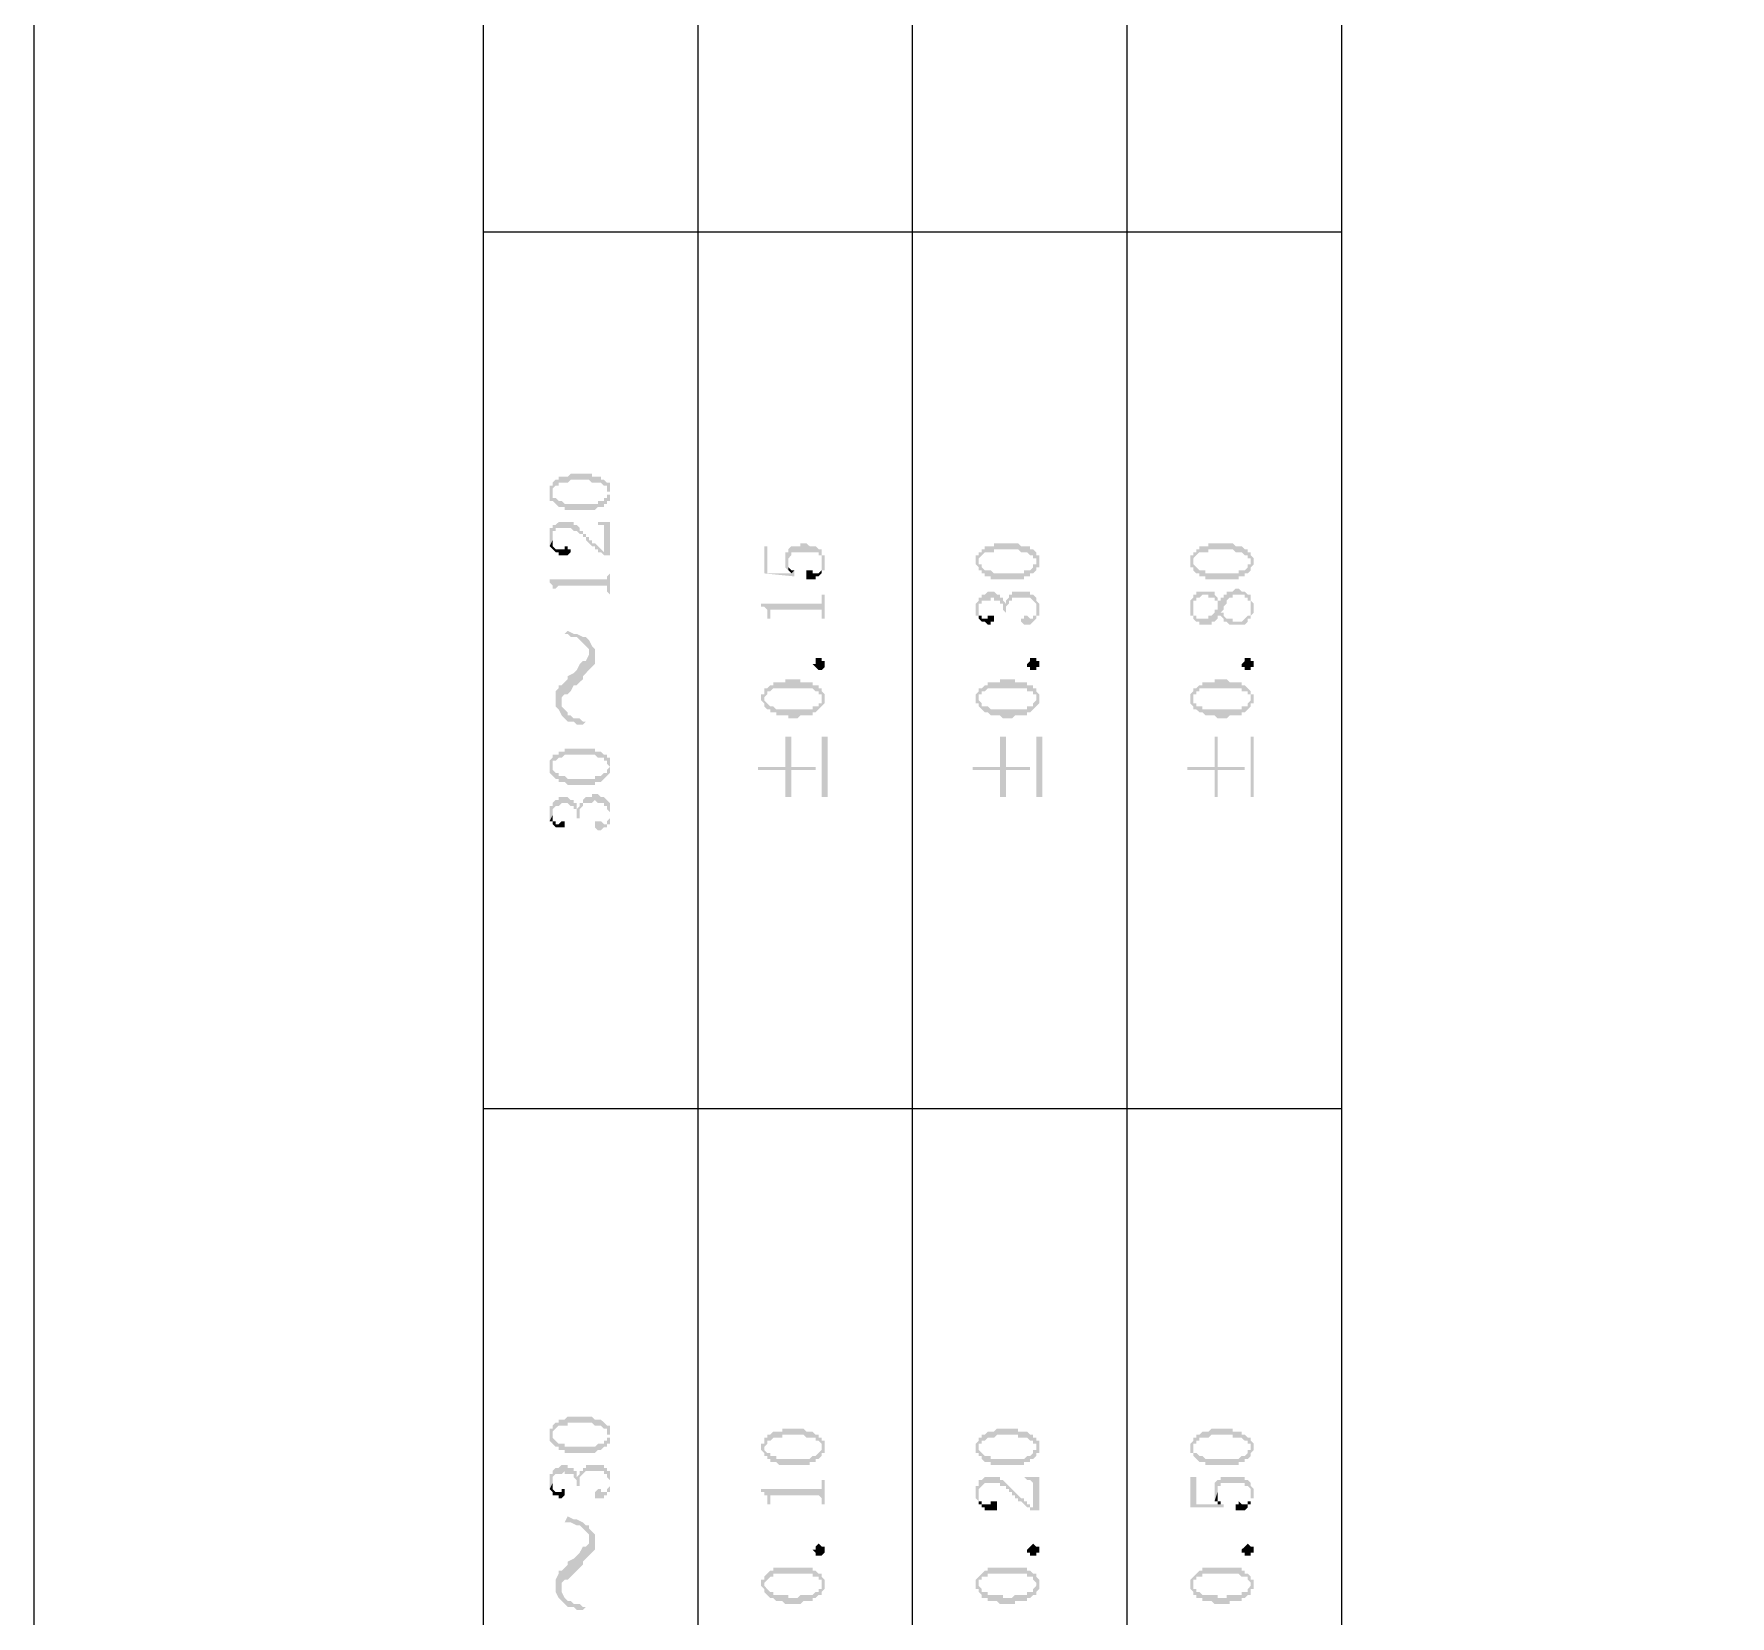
# Model space of a CAD drawing. Header units: inches. Extents: x 3613 to 8393, y -2205 to -794.
# Drawn here: x 7484.47 to 7509.8, y -1479.34 to -1455.71 of the extents above; entities that cross this region are included whole.
import ezdxf

# ---------------------------------------------------------------- set-up
doc = ezdxf.new("R2010")
doc.units = ezdxf.units.IN
doc.header["$MEASUREMENT"] = 0

msp = doc.modelspace()

# ---------------------------------------------------------------- hatches: boundary and pattern name
at = {"transparency": 33554559}
for points in [[(7492.168, -1462.549), (7492.168, -1462.639), (7492.168, -1462.684), (7492.213, -1462.684), (7492.213, -1462.549), (7492.213, -1462.503), (7492.213, -1462.503), (7492.258, -1462.458), (7492.304, -1462.458), (7492.304, -1462.413), (7492.439, -1462.413), (7492.484, -1462.368), (7492.755, -1462.368), (7492.8, -1462.413), (7492.935, -1462.413), (7492.981, -1462.458), (7493.026, -1462.458), (7493.026, -1462.503), (7493.026, -1462.549), (7493.071, -1462.549), (7493.071, -1462.413), (7493.026, -1462.413), (7492.981, -1462.368), (7492.935, -1462.368), (7492.935, -1462.323), (7492.8, -1462.323), (7492.8, -1462.278), (7492.484, -1462.278), (7492.439, -1462.323), (7492.304, -1462.323), (7492.304, -1462.368), (7492.258, -1462.368), (7492.213, -1462.413), (7492.213, -1462.458), (7492.168, -1462.458), (7492.168, -1462.503)], [(7492.213, -1462.684), (7492.213, -1462.684), (7492.258, -1462.729), (7492.258, -1462.729), (7492.304, -1462.774), (7492.394, -1462.774), (7492.394, -1462.819), (7492.845, -1462.819), (7492.89, -1462.774), (7492.981, -1462.774), (7492.981, -1462.729), (7493.026, -1462.729), (7493.026, -1462.684), (7493.071, -1462.684), (7493.071, -1462.639), (7493.071, -1462.594), (7493.071, -1462.549), (7493.071, -1462.503), (7493.071, -1462.458), (7493.071, -1462.413), (7493.071, -1462.594), (7493.026, -1462.594), (7493.026, -1462.639), (7492.981, -1462.639), (7492.981, -1462.684), (7492.89, -1462.684), (7492.89, -1462.729), (7492.394, -1462.729), (7492.349, -1462.684), (7492.304, -1462.684), (7492.258, -1462.639), (7492.213, -1462.639), (7492.213, -1462.594), (7492.213, -1462.549)], [(7492.168, -1463.226), (7492.168, -1463.271), (7492.168, -1463.361), (7492.168, -1463.361), (7492.213, -1463.271), (7492.213, -1463.18), (7492.213, -1463.135), (7492.258, -1463.135), (7492.258, -1463.09), (7492.484, -1463.09), (7492.529, -1463.135), (7492.574, -1463.135), (7492.619, -1463.18), (7492.665, -1463.18), (7492.665, -1463.226), (7492.71, -1463.226), (7492.71, -1463.271), (7492.71, -1463.271), (7492.755, -1463.316), (7492.755, -1463.316), (7492.8, -1463.361), (7492.845, -1463.361), (7492.845, -1463.406), (7492.89, -1463.406), (7492.89, -1463.451), (7492.935, -1463.451), (7492.981, -1463.496), (7493.026, -1463.496), (7492.981, -1463.451), (7492.981, -1463.451), (7492.935, -1463.406), (7492.935, -1463.406), (7492.89, -1463.361), (7492.89, -1463.361), (7492.845, -1463.316), (7492.8, -1463.316), (7492.8, -1463.271), (7492.755, -1463.271), (7492.755, -1463.226), (7492.71, -1463.226), (7492.71, -1463.18), (7492.665, -1463.18), (7492.665, -1463.135), (7492.619, -1463.135), (7492.619, -1463.09), (7492.619, -1463.09), (7492.574, -1463.045), (7492.529, -1463.045), (7492.529, -1463), (7492.304, -1463), (7492.258, -1463.045), (7492.213, -1463.045), (7492.213, -1463.09), (7492.168, -1463.09), (7492.168, -1463.135)], [(7492.845, -1463), (7492.89, -1463), (7492.89, -1463.045), (7492.981, -1463.045), (7492.981, -1463.09), (7492.981, -1463.451), (7493.026, -1463.496), (7493.071, -1463.496), (7493.071, -1463)], [(7492.168, -1463.361), (7492.213, -1463.406), (7492.213, -1463.406), (7492.258, -1463.451), (7492.304, -1463.451), (7492.304, -1463.496), (7492.439, -1463.496), (7492.484, -1463.451), (7492.484, -1463.406), (7492.439, -1463.406), (7492.439, -1463.361), (7492.394, -1463.361), (7492.394, -1463.406), (7492.258, -1463.406), (7492.213, -1463.361), (7492.213, -1463.271), (7492.213, -1463.271)], [(7495.373, -1463.361), (7495.373, -1463.767), (7495.824, -1463.812), (7495.824, -1463.767), (7495.824, -1463.722), (7495.779, -1463.767), (7495.418, -1463.767), (7495.418, -1463.361)], [(7495.688, -1463.542), (7495.688, -1463.632), (7495.688, -1463.677), (7495.688, -1463.677), (7495.734, -1463.722), (7495.734, -1463.587), (7495.734, -1463.542), (7495.734, -1463.542), (7495.779, -1463.496), (7495.779, -1463.451), (7496.185, -1463.451), (7496.185, -1463.496), (7496.23, -1463.496), (7496.23, -1463.542), (7496.23, -1463.587), (7496.23, -1463.722), (7496.275, -1463.722), (7496.275, -1463.677), (7496.275, -1463.587), (7496.275, -1463.542), (7496.275, -1463.496), (7496.23, -1463.496), (7496.23, -1463.451), (7496.23, -1463.406), (7496.185, -1463.406), (7496.14, -1463.361), (7496.05, -1463.361), (7496.004, -1463.316), (7495.914, -1463.316), (7495.914, -1463.361), (7495.779, -1463.361), (7495.734, -1463.406), (7495.734, -1463.451), (7495.688, -1463.451), (7495.688, -1463.496)], [(7498.532, -1463.587), (7498.532, -1463.632), (7498.532, -1463.632), (7498.577, -1463.677), (7498.577, -1463.722), (7498.577, -1463.587), (7498.577, -1463.542), (7498.577, -1463.542), (7498.622, -1463.496), (7498.622, -1463.496), (7498.667, -1463.451), (7498.803, -1463.451), (7498.803, -1463.406), (7499.164, -1463.406), (7499.209, -1463.451), (7499.299, -1463.451), (7499.344, -1463.496), (7499.389, -1463.496), (7499.389, -1463.542), (7499.434, -1463.542), (7499.434, -1463.587), (7499.434, -1463.451), (7499.434, -1463.451), (7499.389, -1463.406), (7499.344, -1463.406), (7499.344, -1463.361), (7499.209, -1463.361), (7499.164, -1463.316), (7498.803, -1463.316), (7498.803, -1463.361), (7498.667, -1463.361), (7498.667, -1463.406), (7498.622, -1463.406), (7498.622, -1463.451), (7498.577, -1463.451), (7498.577, -1463.496), (7498.532, -1463.496)], [(7501.736, -1463.587), (7501.736, -1463.632), (7501.736, -1463.677), (7501.781, -1463.677), (7501.781, -1463.722), (7501.781, -1463.587), (7501.781, -1463.542), (7501.781, -1463.542), (7501.826, -1463.496), (7501.826, -1463.496), (7501.872, -1463.451), (7502.007, -1463.451), (7502.007, -1463.406), (7502.368, -1463.406), (7502.413, -1463.451), (7502.503, -1463.451), (7502.549, -1463.496), (7502.594, -1463.496), (7502.594, -1463.542), (7502.639, -1463.542), (7502.639, -1463.587), (7502.639, -1463.451), (7502.594, -1463.451), (7502.594, -1463.406), (7502.549, -1463.406), (7502.503, -1463.361), (7502.413, -1463.361), (7502.368, -1463.316), (7502.007, -1463.316), (7502.007, -1463.361), (7501.872, -1463.361), (7501.872, -1463.406), (7501.826, -1463.406), (7501.826, -1463.451), (7501.781, -1463.451), (7501.781, -1463.496), (7501.736, -1463.496)], [(7495.734, -1463.722), (7495.734, -1463.722), (7495.779, -1463.767), (7495.779, -1463.767), (7495.824, -1463.722), (7495.779, -1463.722), (7495.734, -1463.677), (7495.734, -1463.632), (7495.734, -1463.587)], [(7496.004, -1463.767), (7496.004, -1463.857), (7496.14, -1463.857), (7496.14, -1463.812), (7496.185, -1463.812), (7496.23, -1463.767), (7496.23, -1463.587), (7496.23, -1463.677), (7496.23, -1463.722), (7496.23, -1463.722), (7496.185, -1463.767), (7496.095, -1463.767), (7496.095, -1463.722), (7496.004, -1463.722)], [(7498.577, -1463.722), (7498.622, -1463.722), (7498.622, -1463.767), (7498.667, -1463.767), (7498.667, -1463.812), (7498.757, -1463.812), (7498.757, -1463.857), (7499.254, -1463.857), (7499.254, -1463.812), (7499.344, -1463.812), (7499.344, -1463.767), (7499.389, -1463.767), (7499.434, -1463.722), (7499.434, -1463.677), (7499.48, -1463.677), (7499.48, -1463.632), (7499.48, -1463.587), (7499.48, -1463.542), (7499.48, -1463.496), (7499.434, -1463.496), (7499.434, -1463.451), (7499.434, -1463.587), (7499.434, -1463.632), (7499.389, -1463.632), (7499.389, -1463.677), (7499.389, -1463.677), (7499.344, -1463.722), (7499.254, -1463.722), (7499.254, -1463.767), (7498.803, -1463.767), (7498.757, -1463.722), (7498.667, -1463.722), (7498.622, -1463.677), (7498.622, -1463.632), (7498.577, -1463.632), (7498.577, -1463.587)], [(7501.781, -1463.722), (7501.781, -1463.722), (7501.826, -1463.767), (7501.872, -1463.767), (7501.872, -1463.812), (7501.962, -1463.812), (7501.962, -1463.857), (7502.458, -1463.857), (7502.458, -1463.812), (7502.549, -1463.812), (7502.549, -1463.767), (7502.594, -1463.767), (7502.639, -1463.722), (7502.639, -1463.677), (7502.639, -1463.677), (7502.684, -1463.632), (7502.684, -1463.587), (7502.684, -1463.542), (7502.684, -1463.542), (7502.639, -1463.496), (7502.639, -1463.451), (7502.639, -1463.587), (7502.639, -1463.632), (7502.594, -1463.632), (7502.594, -1463.677), (7502.594, -1463.677), (7502.549, -1463.722), (7502.458, -1463.722), (7502.458, -1463.767), (7501.962, -1463.767), (7501.962, -1463.722), (7501.872, -1463.722), (7501.826, -1463.677), (7501.826, -1463.677), (7501.781, -1463.632), (7501.781, -1463.587)], [(7492.168, -1463.857), (7492.168, -1463.903), (7492.168, -1463.903), (7492.213, -1463.948), (7492.213, -1463.993), (7492.258, -1463.993), (7492.258, -1464.128), (7492.258, -1463.993), (7492.258, -1463.993), (7492.304, -1463.948), (7493.026, -1463.948), (7493.026, -1463.993), (7493.026, -1464.038), (7493.071, -1464.083), (7493.071, -1464.128), (7493.071, -1463.722), (7493.071, -1463.767), (7493.026, -1463.812), (7493.026, -1463.857), (7492.981, -1463.857)], [(7495.327, -1464.219), (7495.327, -1464.264), (7495.373, -1464.264), (7495.418, -1464.309), (7495.418, -1464.399), (7495.418, -1464.444), (7495.463, -1464.444), (7495.463, -1464.354), (7495.463, -1464.309), (7496.23, -1464.309), (7496.23, -1464.354), (7496.23, -1464.399), (7496.23, -1464.444), (7496.275, -1464.444), (7496.275, -1464.083), (7496.23, -1464.083), (7496.23, -1464.173), (7496.23, -1464.219), (7496.14, -1464.219)], [(7498.532, -1464.309), (7498.532, -1464.399), (7498.577, -1464.399), (7498.577, -1464.309), (7498.577, -1464.264), (7498.577, -1464.219), (7498.622, -1464.219), (7498.622, -1464.173), (7498.757, -1464.173), (7498.757, -1464.128), (7498.803, -1464.128), (7498.803, -1464.173), (7498.893, -1464.173), (7498.893, -1464.219), (7498.938, -1464.219), (7498.938, -1464.264), (7498.938, -1464.309), (7498.938, -1464.309), (7498.983, -1464.354), (7498.983, -1464.309), (7498.983, -1464.264), (7499.028, -1464.219), (7499.028, -1464.173), (7499.073, -1464.173), (7499.073, -1464.128), (7499.344, -1464.128), (7499.389, -1464.173), (7499.389, -1464.173), (7499.434, -1464.219), (7499.434, -1464.264), (7499.434, -1464.309), (7499.434, -1464.128), (7499.434, -1464.128), (7499.389, -1464.083), (7499.344, -1464.083), (7499.344, -1464.038), (7499.073, -1464.038), (7499.073, -1464.083), (7499.028, -1464.083), (7499.028, -1464.128), (7499.028, -1464.128), (7498.983, -1464.173), (7498.983, -1464.219), (7498.983, -1464.219), (7498.938, -1464.173), (7498.938, -1464.128), (7498.893, -1464.128), (7498.893, -1464.083), (7498.848, -1464.083), (7498.803, -1464.038), (7498.712, -1464.038), (7498.667, -1464.083), (7498.622, -1464.083), (7498.622, -1464.128), (7498.577, -1464.128), (7498.577, -1464.173), (7498.577, -1464.173), (7498.532, -1464.219), (7498.532, -1464.264)], [(7501.736, -1464.264), (7501.736, -1464.309), (7501.736, -1464.399), (7501.781, -1464.399), (7501.781, -1464.444), (7501.781, -1464.444), (7501.826, -1464.489), (7501.872, -1464.489), (7501.872, -1464.534), (7502.052, -1464.534), (7502.052, -1464.489), (7502.097, -1464.489), (7502.142, -1464.444), (7502.142, -1464.399), (7502.187, -1464.399), (7502.187, -1464.354), (7502.187, -1464.354), (7502.233, -1464.309), (7502.233, -1464.264), (7502.233, -1464.264), (7502.278, -1464.219), (7502.278, -1464.173), (7502.278, -1464.173), (7502.323, -1464.128), (7502.368, -1464.128), (7502.368, -1464.083), (7502.549, -1464.083), (7502.549, -1464.128), (7502.594, -1464.128), (7502.594, -1464.173), (7502.639, -1464.173), (7502.639, -1464.264), (7502.639, -1464.399), (7502.639, -1464.399), (7502.684, -1464.354), (7502.684, -1464.264), (7502.684, -1464.219), (7502.684, -1464.219), (7502.639, -1464.173), (7502.639, -1464.128), (7502.639, -1464.083), (7502.594, -1464.083), (7502.549, -1464.038), (7502.503, -1464.038), (7502.458, -1463.993), (7502.413, -1463.993), (7502.368, -1464.038), (7502.278, -1464.038), (7502.278, -1464.083), (7502.233, -1464.083), (7502.233, -1464.128), (7502.187, -1464.128), (7502.187, -1464.173), (7502.142, -1464.173), (7502.142, -1464.219), (7502.142, -1464.309), (7502.097, -1464.309), (7502.097, -1464.354), (7502.097, -1464.354), (7502.052, -1464.399), (7502.007, -1464.399), (7502.007, -1464.444), (7501.826, -1464.444), (7501.826, -1464.399), (7501.781, -1464.399), (7501.781, -1464.354), (7501.781, -1464.128), (7501.736, -1464.173)], [(7501.781, -1464.128), (7501.781, -1464.264), (7501.781, -1464.219), (7501.781, -1464.173), (7501.826, -1464.173), (7501.826, -1464.128), (7501.872, -1464.128), (7501.917, -1464.083), (7502.007, -1464.083), (7502.007, -1464.128), (7502.097, -1464.128), (7502.097, -1464.173), (7502.142, -1464.173), (7502.142, -1464.219), (7502.142, -1464.128), (7502.142, -1464.128), (7502.097, -1464.083), (7502.097, -1464.038), (7501.826, -1464.038), (7501.826, -1464.083), (7501.781, -1464.083)], [(7498.577, -1464.399), (7498.577, -1464.444), (7498.577, -1464.444), (7498.622, -1464.489), (7498.667, -1464.489), (7498.712, -1464.534), (7498.757, -1464.534), (7498.757, -1464.489), (7498.803, -1464.489), (7498.803, -1464.444), (7498.803, -1464.399), (7498.712, -1464.399), (7498.712, -1464.444), (7498.622, -1464.444), (7498.622, -1464.399), (7498.577, -1464.399), (7498.577, -1464.354), (7498.577, -1464.309)], [(7499.209, -1464.489), (7499.209, -1464.489), (7499.254, -1464.534), (7499.344, -1464.534), (7499.389, -1464.489), (7499.389, -1464.489), (7499.434, -1464.444), (7499.434, -1464.399), (7499.48, -1464.399), (7499.48, -1464.309), (7499.48, -1464.264), (7499.48, -1464.219), (7499.48, -1464.219), (7499.434, -1464.173), (7499.434, -1464.309), (7499.434, -1464.354), (7499.434, -1464.399), (7499.389, -1464.399), (7499.389, -1464.444), (7499.344, -1464.444), (7499.299, -1464.399), (7499.254, -1464.399), (7499.254, -1464.444), (7499.209, -1464.444)], [(7502.187, -1464.399), (7502.233, -1464.444), (7502.233, -1464.489), (7502.278, -1464.489), (7502.323, -1464.534), (7502.549, -1464.534), (7502.594, -1464.489), (7502.594, -1464.444), (7502.639, -1464.444), (7502.639, -1464.264), (7502.639, -1464.354), (7502.639, -1464.399), (7502.594, -1464.399), (7502.549, -1464.444), (7502.549, -1464.444), (7502.503, -1464.489), (7502.368, -1464.489), (7502.368, -1464.444), (7502.278, -1464.444), (7502.233, -1464.399), (7502.233, -1464.354), (7502.187, -1464.354)], [(7492.394, -1464.67), (7492.439, -1464.67), (7492.484, -1464.715), (7492.574, -1464.715), (7492.619, -1464.76), (7492.665, -1464.805), (7492.665, -1464.805), (7492.71, -1464.85), (7492.755, -1464.896), (7492.755, -1465.211), (7492.755, -1465.211), (7492.8, -1465.166), (7492.845, -1465.121), (7492.845, -1464.896), (7492.8, -1464.85), (7492.755, -1464.76), (7492.755, -1464.76), (7492.71, -1464.715), (7492.665, -1464.715), (7492.574, -1464.67), (7492.529, -1464.67), (7492.439, -1464.625)], [(7492.258, -1465.663), (7492.258, -1465.753), (7492.304, -1465.798), (7492.349, -1465.888), (7492.349, -1465.708), (7492.349, -1465.618), (7492.394, -1465.572), (7492.439, -1465.572), (7492.484, -1465.527), (7492.529, -1465.437), (7492.574, -1465.437), (7492.619, -1465.392), (7492.665, -1465.347), (7492.665, -1465.302), (7492.71, -1465.257), (7492.755, -1465.211), (7492.755, -1464.941), (7492.755, -1464.986), (7492.71, -1465.076), (7492.665, -1465.076), (7492.619, -1465.121), (7492.574, -1465.211), (7492.574, -1465.211), (7492.529, -1465.257), (7492.439, -1465.302), (7492.439, -1465.347), (7492.394, -1465.392), (7492.349, -1465.437), (7492.304, -1465.437), (7492.304, -1465.482), (7492.258, -1465.527), (7492.258, -1465.618)], [(7496.275, -1465.121), (7496.275, -1465.166), (7496.275, -1465.166), (7496.23, -1465.211), (7496.185, -1465.211), (7496.14, -1465.166), (7496.14, -1465.166), (7496.095, -1465.121), (7496.14, -1465.121), (7496.14, -1465.076), (7496.14, -1465.031), (7496.23, -1465.031), (7496.23, -1465.076), (7496.275, -1465.076), (7496.275, -1465.121)], [(7499.48, -1465.121), (7499.48, -1465.166), (7499.434, -1465.166), (7499.434, -1465.211), (7499.344, -1465.211), (7499.344, -1465.166), (7499.299, -1465.166), (7499.299, -1465.121), (7499.299, -1465.121), (7499.344, -1465.076), (7499.344, -1465.031), (7499.434, -1465.031), (7499.434, -1465.076), (7499.48, -1465.076), (7499.48, -1465.121)], [(7502.684, -1465.121), (7502.684, -1465.166), (7502.639, -1465.166), (7502.639, -1465.211), (7502.549, -1465.211), (7502.549, -1465.166), (7502.503, -1465.166), (7502.503, -1465.121), (7502.503, -1465.121), (7502.549, -1465.076), (7502.549, -1465.031), (7502.639, -1465.031), (7502.639, -1465.076), (7502.684, -1465.076), (7502.684, -1465.121)], [(7495.327, -1465.618), (7495.327, -1465.663), (7495.327, -1465.663), (7495.373, -1465.708), (7495.373, -1465.753), (7495.373, -1465.618), (7495.373, -1465.618), (7495.418, -1465.572), (7495.418, -1465.527), (7495.463, -1465.527), (7495.508, -1465.482), (7496.095, -1465.482), (7496.14, -1465.527), (7496.185, -1465.527), (7496.185, -1465.572), (7496.23, -1465.572), (7496.23, -1465.618), (7496.23, -1465.482), (7496.185, -1465.482), (7496.185, -1465.437), (7496.095, -1465.437), (7496.095, -1465.392), (7495.914, -1465.392), (7495.914, -1465.347), (7495.688, -1465.347), (7495.688, -1465.392), (7495.508, -1465.392), (7495.508, -1465.437), (7495.463, -1465.437), (7495.418, -1465.482), (7495.373, -1465.482), (7495.373, -1465.527), (7495.373, -1465.572), (7495.327, -1465.572)], [(7498.532, -1465.618), (7498.532, -1465.663), (7498.532, -1465.708), (7498.577, -1465.708), (7498.577, -1465.753), (7498.577, -1465.618), (7498.577, -1465.572), (7498.622, -1465.572), (7498.622, -1465.527), (7498.667, -1465.527), (7498.712, -1465.482), (7499.299, -1465.482), (7499.299, -1465.527), (7499.389, -1465.527), (7499.389, -1465.572), (7499.434, -1465.572), (7499.434, -1465.618), (7499.434, -1465.482), (7499.389, -1465.482), (7499.389, -1465.437), (7499.299, -1465.437), (7499.299, -1465.392), (7499.118, -1465.392), (7499.118, -1465.347), (7498.893, -1465.347), (7498.893, -1465.392), (7498.712, -1465.392), (7498.712, -1465.437), (7498.667, -1465.437), (7498.622, -1465.482), (7498.577, -1465.482), (7498.577, -1465.527), (7498.577, -1465.527), (7498.532, -1465.572)], [(7501.736, -1465.618), (7501.736, -1465.663), (7501.736, -1465.708), (7501.736, -1465.708), (7501.781, -1465.753), (7501.781, -1465.618), (7501.781, -1465.572), (7501.826, -1465.572), (7501.826, -1465.527), (7501.872, -1465.527), (7501.872, -1465.482), (7502.503, -1465.482), (7502.503, -1465.527), (7502.594, -1465.527), (7502.594, -1465.572), (7502.639, -1465.572), (7502.639, -1465.618), (7502.639, -1465.527), (7502.594, -1465.482), (7502.594, -1465.482), (7502.549, -1465.437), (7502.503, -1465.437), (7502.503, -1465.392), (7502.323, -1465.392), (7502.278, -1465.347), (7502.097, -1465.347), (7502.097, -1465.392), (7501.917, -1465.392), (7501.917, -1465.437), (7501.872, -1465.437), (7501.826, -1465.482), (7501.781, -1465.482), (7501.781, -1465.527), (7501.781, -1465.527), (7501.736, -1465.572)], [(7495.373, -1465.753), (7495.418, -1465.798), (7495.463, -1465.798), (7495.463, -1465.843), (7495.553, -1465.843), (7495.553, -1465.888), (7495.734, -1465.888), (7495.734, -1465.934), (7495.869, -1465.934), (7495.914, -1465.888), (7496.095, -1465.888), (7496.095, -1465.843), (7496.14, -1465.843), (7496.185, -1465.798), (7496.185, -1465.798), (7496.23, -1465.753), (7496.23, -1465.753), (7496.275, -1465.708), (7496.275, -1465.618), (7496.275, -1465.572), (7496.275, -1465.572), (7496.23, -1465.527), (7496.23, -1465.663), (7496.23, -1465.708), (7496.185, -1465.708), (7496.185, -1465.753), (7496.095, -1465.753), (7496.095, -1465.798), (7495.553, -1465.798), (7495.508, -1465.753), (7495.463, -1465.753), (7495.418, -1465.708), (7495.418, -1465.708), (7495.373, -1465.663), (7495.373, -1465.618)], [(7498.577, -1465.753), (7498.622, -1465.798), (7498.622, -1465.798), (7498.667, -1465.843), (7498.712, -1465.843), (7498.757, -1465.888), (7498.893, -1465.888), (7498.938, -1465.934), (7499.073, -1465.934), (7499.118, -1465.888), (7499.299, -1465.888), (7499.299, -1465.843), (7499.344, -1465.843), (7499.389, -1465.798), (7499.389, -1465.798), (7499.434, -1465.753), (7499.434, -1465.753), (7499.48, -1465.708), (7499.48, -1465.618), (7499.48, -1465.572), (7499.48, -1465.572), (7499.434, -1465.527), (7499.434, -1465.663), (7499.434, -1465.663), (7499.389, -1465.708), (7499.389, -1465.753), (7499.299, -1465.753), (7499.299, -1465.798), (7498.757, -1465.798), (7498.712, -1465.753), (7498.622, -1465.753), (7498.622, -1465.708), (7498.622, -1465.708), (7498.577, -1465.663), (7498.577, -1465.618)], [(7501.781, -1465.753), (7501.781, -1465.798), (7501.826, -1465.798), (7501.872, -1465.843), (7501.917, -1465.843), (7501.962, -1465.888), (7502.097, -1465.888), (7502.142, -1465.934), (7502.278, -1465.934), (7502.323, -1465.888), (7502.503, -1465.888), (7502.503, -1465.843), (7502.549, -1465.843), (7502.594, -1465.798), (7502.594, -1465.798), (7502.639, -1465.753), (7502.639, -1465.708), (7502.684, -1465.708), (7502.684, -1465.618), (7502.684, -1465.572), (7502.639, -1465.572), (7502.639, -1465.527), (7502.639, -1465.663), (7502.639, -1465.663), (7502.594, -1465.708), (7502.594, -1465.753), (7502.503, -1465.753), (7502.503, -1465.798), (7501.917, -1465.798), (7501.917, -1465.753), (7501.826, -1465.753), (7501.826, -1465.708), (7501.781, -1465.708), (7501.781, -1465.663), (7501.781, -1465.618)], [(7492.349, -1465.888), (7492.349, -1465.888), (7492.394, -1465.934), (7492.439, -1465.979), (7492.529, -1465.979), (7492.574, -1466.024), (7492.665, -1466.024), (7492.71, -1465.979), (7492.665, -1465.979), (7492.619, -1465.934), (7492.529, -1465.934), (7492.484, -1465.888), (7492.439, -1465.888), (7492.439, -1465.843), (7492.394, -1465.798), (7492.349, -1465.753), (7492.349, -1465.708)], [(7492.168, -1466.656), (7492.168, -1466.701), (7492.168, -1466.746), (7492.168, -1466.746), (7492.213, -1466.791), (7492.213, -1466.656), (7492.213, -1466.611), (7492.213, -1466.565), (7492.258, -1466.565), (7492.304, -1466.52), (7492.349, -1466.52), (7492.394, -1466.475), (7492.845, -1466.475), (7492.89, -1466.52), (7492.981, -1466.52), (7492.981, -1466.565), (7493.026, -1466.565), (7493.026, -1466.611), (7493.026, -1466.611), (7493.071, -1466.656), (7493.071, -1466.52), (7493.026, -1466.52), (7493.026, -1466.475), (7492.981, -1466.475), (7492.935, -1466.43), (7492.845, -1466.43), (7492.845, -1466.385), (7492.394, -1466.385), (7492.394, -1466.43), (7492.304, -1466.43), (7492.304, -1466.475), (7492.213, -1466.475), (7492.213, -1466.52), (7492.213, -1466.52), (7492.168, -1466.565), (7492.168, -1466.611), (7492.168, -1466.611)], [(7495.282, -1466.656), (7495.282, -1466.701), (7495.688, -1466.701), (7495.688, -1467.107), (7495.779, -1467.107), (7495.779, -1466.701), (7496.14, -1466.701), (7496.14, -1466.656), (7495.779, -1466.656), (7495.779, -1466.204), (7495.688, -1466.204), (7495.688, -1466.656)], [(7496.32, -1467.107), (7496.32, -1466.204), (7496.23, -1466.204), (7496.23, -1467.107)], [(7498.487, -1466.656), (7498.487, -1466.701), (7498.893, -1466.701), (7498.893, -1467.107), (7498.983, -1467.107), (7498.983, -1466.701), (7499.344, -1466.701), (7499.344, -1466.656), (7498.983, -1466.656), (7498.983, -1466.204), (7498.893, -1466.204), (7498.893, -1466.656)], [(7499.525, -1467.107), (7499.525, -1466.204), (7499.434, -1466.204), (7499.434, -1467.107)], [(7501.691, -1466.656), (7501.691, -1466.701), (7502.097, -1466.701), (7502.097, -1467.107), (7502.142, -1467.107), (7502.142, -1466.701), (7502.549, -1466.701), (7502.549, -1466.656), (7502.142, -1466.656), (7502.142, -1466.204), (7502.097, -1466.204), (7502.097, -1466.656)], [(7502.684, -1467.107), (7502.684, -1466.204), (7502.639, -1466.204), (7502.639, -1467.107)], [(7492.213, -1466.791), (7492.213, -1466.791), (7492.258, -1466.836), (7492.304, -1466.836), (7492.304, -1466.881), (7492.394, -1466.881), (7492.439, -1466.926), (7492.845, -1466.926), (7492.845, -1466.881), (7492.935, -1466.881), (7492.981, -1466.836), (7492.981, -1466.836), (7493.026, -1466.791), (7493.026, -1466.791), (7493.071, -1466.746), (7493.071, -1466.656), (7493.071, -1466.611), (7493.071, -1466.565), (7493.071, -1466.52), (7493.071, -1466.656), (7493.071, -1466.656), (7493.026, -1466.701), (7493.026, -1466.746), (7492.981, -1466.746), (7492.935, -1466.791), (7492.845, -1466.791), (7492.845, -1466.836), (7492.439, -1466.836), (7492.394, -1466.791), (7492.304, -1466.791), (7492.304, -1466.746), (7492.258, -1466.746), (7492.213, -1466.701), (7492.213, -1466.656), (7492.213, -1466.656)], [(7492.168, -1467.333), (7492.168, -1467.378), (7492.168, -1467.423), (7492.168, -1467.468), (7492.213, -1467.378), (7492.213, -1467.288), (7492.213, -1467.288), (7492.258, -1467.242), (7492.304, -1467.242), (7492.349, -1467.197), (7492.439, -1467.197), (7492.484, -1467.242), (7492.529, -1467.242), (7492.529, -1467.288), (7492.574, -1467.288), (7492.574, -1467.333), (7492.574, -1467.423), (7492.619, -1467.423), (7492.619, -1467.378), (7492.619, -1467.288), (7492.619, -1467.288), (7492.665, -1467.242), (7492.665, -1467.197), (7492.8, -1467.197), (7492.845, -1467.152), (7492.845, -1467.152), (7492.89, -1467.197), (7492.981, -1467.197), (7492.981, -1467.242), (7493.026, -1467.242), (7493.026, -1467.288), (7493.071, -1467.333), (7493.071, -1467.378), (7493.071, -1467.197), (7493.071, -1467.197), (7493.026, -1467.152), (7493.026, -1467.152), (7492.981, -1467.107), (7492.935, -1467.107), (7492.89, -1467.062), (7492.8, -1467.062), (7492.8, -1467.107), (7492.71, -1467.107), (7492.665, -1467.152), (7492.665, -1467.197), (7492.619, -1467.197), (7492.619, -1467.242), (7492.619, -1467.242), (7492.574, -1467.288), (7492.574, -1467.242), (7492.574, -1467.197), (7492.529, -1467.197), (7492.529, -1467.152), (7492.484, -1467.152), (7492.439, -1467.107), (7492.304, -1467.107), (7492.304, -1467.152), (7492.258, -1467.152), (7492.213, -1467.197), (7492.213, -1467.242), (7492.168, -1467.242), (7492.168, -1467.288)], [(7492.168, -1467.468), (7492.213, -1467.468), (7492.213, -1467.513), (7492.213, -1467.513), (7492.258, -1467.558), (7492.394, -1467.558), (7492.394, -1467.513), (7492.394, -1467.468), (7492.349, -1467.468), (7492.304, -1467.513), (7492.258, -1467.513), (7492.258, -1467.468), (7492.213, -1467.468), (7492.213, -1467.378), (7492.213, -1467.378)], [(7492.845, -1467.558), (7492.845, -1467.558), (7492.89, -1467.603), (7492.935, -1467.603), (7492.981, -1467.558), (7493.026, -1467.558), (7493.026, -1467.513), (7493.071, -1467.513), (7493.071, -1467.423), (7493.071, -1467.378), (7493.071, -1467.333), (7493.071, -1467.242), (7493.071, -1467.197), (7493.071, -1467.378), (7493.071, -1467.423), (7493.071, -1467.423), (7493.026, -1467.468), (7493.026, -1467.513), (7492.981, -1467.513), (7492.935, -1467.468), (7492.845, -1467.468), (7492.845, -1467.513), (7492.845, -1467.513)], [(7492.168, -1476.63), (7492.168, -1476.675), (7492.168, -1476.72), (7492.168, -1476.72), (7492.213, -1476.765), (7492.213, -1476.63), (7492.213, -1476.585), (7492.213, -1476.585), (7492.258, -1476.54), (7492.258, -1476.54), (7492.304, -1476.494), (7492.439, -1476.494), (7492.439, -1476.449), (7492.8, -1476.449), (7492.845, -1476.494), (7492.935, -1476.494), (7492.981, -1476.54), (7493.026, -1476.54), (7493.026, -1476.585), (7493.026, -1476.63), (7493.071, -1476.63), (7493.071, -1476.494), (7493.026, -1476.494), (7492.981, -1476.449), (7492.981, -1476.449), (7492.935, -1476.404), (7492.845, -1476.404), (7492.8, -1476.359), (7492.439, -1476.359), (7492.394, -1476.404), (7492.304, -1476.404), (7492.304, -1476.449), (7492.258, -1476.449), (7492.213, -1476.494), (7492.213, -1476.54), (7492.168, -1476.54)], [(7492.213, -1476.765), (7492.213, -1476.765), (7492.258, -1476.81), (7492.304, -1476.81), (7492.304, -1476.856), (7492.394, -1476.856), (7492.394, -1476.901), (7492.845, -1476.901), (7492.89, -1476.856), (7492.935, -1476.856), (7492.981, -1476.81), (7493.026, -1476.81), (7493.026, -1476.765), (7493.071, -1476.765), (7493.071, -1476.72), (7493.071, -1476.675), (7493.071, -1476.63), (7493.071, -1476.585), (7493.071, -1476.54), (7493.071, -1476.494), (7493.071, -1476.675), (7493.026, -1476.675), (7493.026, -1476.72), (7492.981, -1476.72), (7492.981, -1476.765), (7492.89, -1476.765), (7492.845, -1476.81), (7492.394, -1476.81), (7492.394, -1476.765), (7492.304, -1476.765), (7492.258, -1476.72), (7492.258, -1476.72), (7492.213, -1476.675), (7492.213, -1476.63)], [(7495.327, -1476.81), (7495.327, -1476.856), (7495.373, -1476.901), (7495.373, -1476.946), (7495.373, -1476.81), (7495.373, -1476.81), (7495.418, -1476.765), (7495.418, -1476.72), (7495.463, -1476.72), (7495.508, -1476.675), (7495.643, -1476.675), (7495.643, -1476.63), (7495.959, -1476.63), (7496.004, -1476.675), (7496.14, -1476.675), (7496.14, -1476.72), (7496.185, -1476.72), (7496.23, -1476.765), (7496.23, -1476.81), (7496.23, -1476.675), (7496.185, -1476.675), (7496.185, -1476.63), (7496.14, -1476.63), (7496.095, -1476.585), (7496.004, -1476.585), (7495.959, -1476.54), (7495.643, -1476.54), (7495.643, -1476.585), (7495.508, -1476.585), (7495.463, -1476.63), (7495.418, -1476.63), (7495.418, -1476.675), (7495.373, -1476.675), (7495.373, -1476.72), (7495.373, -1476.765), (7495.327, -1476.765)], [(7495.373, -1476.946), (7495.418, -1476.946), (7495.418, -1476.991), (7495.463, -1476.991), (7495.463, -1477.036), (7495.553, -1477.036), (7495.598, -1477.081), (7496.05, -1477.081), (7496.05, -1477.036), (7496.14, -1477.036), (7496.14, -1476.991), (7496.185, -1476.991), (7496.23, -1476.946), (7496.23, -1476.901), (7496.275, -1476.901), (7496.275, -1476.856), (7496.275, -1476.81), (7496.275, -1476.765), (7496.275, -1476.72), (7496.23, -1476.72), (7496.23, -1476.675), (7496.23, -1476.856), (7496.23, -1476.856), (7496.185, -1476.901), (7496.185, -1476.901), (7496.14, -1476.946), (7496.095, -1476.946), (7496.05, -1476.991), (7495.553, -1476.991), (7495.553, -1476.946), (7495.463, -1476.946), (7495.463, -1476.901), (7495.418, -1476.901), (7495.373, -1476.856), (7495.373, -1476.81)], [(7498.532, -1476.81), (7498.532, -1476.901), (7498.577, -1476.901), (7498.577, -1476.946), (7498.577, -1476.81), (7498.577, -1476.765), (7498.622, -1476.765), (7498.622, -1476.72), (7498.667, -1476.72), (7498.712, -1476.675), (7498.803, -1476.675), (7498.848, -1476.63), (7499.164, -1476.63), (7499.164, -1476.675), (7499.299, -1476.675), (7499.344, -1476.72), (7499.389, -1476.72), (7499.389, -1476.765), (7499.434, -1476.765), (7499.434, -1476.81), (7499.434, -1476.675), (7499.389, -1476.675), (7499.389, -1476.63), (7499.344, -1476.63), (7499.299, -1476.585), (7499.164, -1476.585), (7499.164, -1476.54), (7498.848, -1476.54), (7498.803, -1476.585), (7498.712, -1476.585), (7498.667, -1476.63), (7498.622, -1476.63), (7498.622, -1476.675), (7498.577, -1476.675), (7498.577, -1476.72), (7498.577, -1476.72), (7498.532, -1476.765)], [(7498.577, -1476.946), (7498.622, -1476.946), (7498.622, -1476.991), (7498.622, -1476.991), (7498.667, -1477.036), (7498.757, -1477.036), (7498.757, -1477.081), (7499.254, -1477.081), (7499.254, -1477.036), (7499.344, -1477.036), (7499.344, -1476.991), (7499.389, -1476.991), (7499.434, -1476.946), (7499.434, -1476.901), (7499.48, -1476.901), (7499.48, -1476.856), (7499.48, -1476.81), (7499.48, -1476.765), (7499.48, -1476.72), (7499.434, -1476.72), (7499.434, -1476.675), (7499.434, -1476.856), (7499.389, -1476.856), (7499.389, -1476.901), (7499.389, -1476.901), (7499.344, -1476.946), (7499.299, -1476.946), (7499.254, -1476.991), (7498.757, -1476.991), (7498.757, -1476.946), (7498.667, -1476.946), (7498.622, -1476.901), (7498.622, -1476.901), (7498.577, -1476.856), (7498.577, -1476.81)], [(7501.736, -1476.81), (7501.736, -1476.901), (7501.781, -1476.901), (7501.781, -1476.946), (7501.781, -1476.81), (7501.781, -1476.765), (7501.826, -1476.765), (7501.826, -1476.72), (7501.872, -1476.72), (7501.872, -1476.675), (7502.007, -1476.675), (7502.052, -1476.63), (7502.368, -1476.63), (7502.368, -1476.675), (7502.503, -1476.675), (7502.549, -1476.72), (7502.594, -1476.72), (7502.594, -1476.765), (7502.639, -1476.765), (7502.639, -1476.81), (7502.639, -1476.675), (7502.594, -1476.675), (7502.549, -1476.63), (7502.503, -1476.63), (7502.503, -1476.585), (7502.368, -1476.585), (7502.368, -1476.54), (7502.052, -1476.54), (7502.007, -1476.585), (7501.917, -1476.585), (7501.872, -1476.63), (7501.826, -1476.63), (7501.826, -1476.675), (7501.781, -1476.675), (7501.781, -1476.72), (7501.781, -1476.72), (7501.736, -1476.765)], [(7501.781, -1476.946), (7501.781, -1476.946), (7501.826, -1476.991), (7501.826, -1476.991), (7501.872, -1477.036), (7501.962, -1477.036), (7501.962, -1477.081), (7502.458, -1477.081), (7502.458, -1477.036), (7502.549, -1477.036), (7502.549, -1476.991), (7502.594, -1476.991), (7502.639, -1476.946), (7502.639, -1476.901), (7502.639, -1476.901), (7502.684, -1476.856), (7502.684, -1476.81), (7502.684, -1476.765), (7502.684, -1476.765), (7502.639, -1476.72), (7502.639, -1476.675), (7502.639, -1476.856), (7502.594, -1476.856), (7502.594, -1476.901), (7502.594, -1476.901), (7502.549, -1476.946), (7502.503, -1476.946), (7502.458, -1476.991), (7501.962, -1476.991), (7501.917, -1476.946), (7501.872, -1476.946), (7501.826, -1476.901), (7501.781, -1476.901), (7501.781, -1476.856), (7501.781, -1476.81)], [(7492.168, -1477.352), (7492.168, -1477.442), (7492.168, -1477.442), (7492.213, -1477.352), (7492.213, -1477.307), (7492.213, -1477.262), (7492.213, -1477.262), (7492.258, -1477.217), (7492.349, -1477.217), (7492.394, -1477.171), (7492.394, -1477.217), (7492.529, -1477.217), (7492.529, -1477.262), (7492.529, -1477.262), (7492.574, -1477.307), (7492.574, -1477.352), (7492.574, -1477.397), (7492.619, -1477.397), (7492.619, -1477.352), (7492.619, -1477.262), (7492.619, -1477.262), (7492.665, -1477.217), (7492.665, -1477.217), (7492.71, -1477.171), (7492.981, -1477.171), (7492.981, -1477.217), (7493.026, -1477.217), (7493.026, -1477.262), (7493.026, -1477.262), (7493.071, -1477.307), (7493.071, -1477.352), (7493.071, -1477.171), (7493.026, -1477.171), (7493.026, -1477.126), (7492.981, -1477.126), (7492.981, -1477.081), (7492.71, -1477.081), (7492.71, -1477.126), (7492.665, -1477.126), (7492.665, -1477.171), (7492.619, -1477.171), (7492.619, -1477.217), (7492.619, -1477.217), (7492.574, -1477.262), (7492.574, -1477.171), (7492.529, -1477.171), (7492.529, -1477.126), (7492.439, -1477.126), (7492.439, -1477.081), (7492.349, -1477.081), (7492.304, -1477.126), (7492.258, -1477.126), (7492.213, -1477.171), (7492.213, -1477.217), (7492.168, -1477.217), (7492.168, -1477.262), (7492.168, -1477.307)], [(7492.845, -1477.533), (7492.845, -1477.578), (7492.981, -1477.578), (7492.981, -1477.533), (7493.026, -1477.533), (7493.026, -1477.487), (7493.071, -1477.487), (7493.071, -1477.442), (7493.071, -1477.352), (7493.071, -1477.307), (7493.071, -1477.262), (7493.071, -1477.217), (7493.071, -1477.352), (7493.071, -1477.397), (7493.071, -1477.397), (7493.026, -1477.442), (7493.026, -1477.487), (7492.935, -1477.487), (7492.935, -1477.442), (7492.89, -1477.442), (7492.845, -1477.487), (7492.845, -1477.487)], [(7498.532, -1477.487), (7498.532, -1477.533), (7498.532, -1477.578), (7498.577, -1477.623), (7498.577, -1477.487), (7498.577, -1477.442), (7498.577, -1477.442), (7498.622, -1477.397), (7498.622, -1477.397), (7498.667, -1477.352), (7498.893, -1477.352), (7498.893, -1477.397), (7498.983, -1477.397), (7498.983, -1477.442), (7499.028, -1477.442), (7499.028, -1477.487), (7499.073, -1477.487), (7499.073, -1477.533), (7499.118, -1477.533), (7499.118, -1477.578), (7499.164, -1477.578), (7499.164, -1477.623), (7499.209, -1477.623), (7499.254, -1477.668), (7499.254, -1477.668), (7499.299, -1477.713), (7499.344, -1477.713), (7499.344, -1477.758), (7499.389, -1477.758), (7499.389, -1477.713), (7499.344, -1477.713), (7499.344, -1477.668), (7499.299, -1477.668), (7499.299, -1477.623), (7499.254, -1477.623), (7499.254, -1477.578), (7499.209, -1477.578), (7499.164, -1477.533), (7499.164, -1477.533), (7499.118, -1477.487), (7499.118, -1477.487), (7499.073, -1477.442), (7499.073, -1477.442), (7499.028, -1477.397), (7499.028, -1477.397), (7498.983, -1477.352), (7498.983, -1477.352), (7498.938, -1477.307), (7498.893, -1477.307), (7498.893, -1477.262), (7498.667, -1477.262), (7498.622, -1477.307), (7498.577, -1477.307), (7498.577, -1477.352), (7498.577, -1477.397), (7498.532, -1477.397)], [(7499.254, -1477.262), (7499.254, -1477.262), (7499.299, -1477.307), (7499.344, -1477.307), (7499.389, -1477.352), (7499.389, -1477.758), (7499.48, -1477.758), (7499.48, -1477.262)], [(7501.736, -1477.262), (7501.736, -1477.713), (7502.233, -1477.713), (7502.233, -1477.668), (7501.826, -1477.668), (7501.826, -1477.262)], [(7502.097, -1477.487), (7502.097, -1477.533), (7502.097, -1477.578), (7502.097, -1477.623), (7502.097, -1477.623), (7502.142, -1477.487), (7502.142, -1477.442), (7502.142, -1477.397), (7502.187, -1477.397), (7502.187, -1477.352), (7502.549, -1477.352), (7502.549, -1477.397), (7502.594, -1477.397), (7502.639, -1477.442), (7502.639, -1477.668), (7502.639, -1477.578), (7502.684, -1477.578), (7502.684, -1477.533), (7502.684, -1477.442), (7502.684, -1477.442), (7502.639, -1477.397), (7502.639, -1477.352), (7502.639, -1477.352), (7502.594, -1477.307), (7502.549, -1477.307), (7502.549, -1477.262), (7502.187, -1477.262), (7502.187, -1477.307), (7502.142, -1477.307), (7502.097, -1477.352), (7502.097, -1477.442), (7502.097, -1477.442)], [(7492.168, -1477.442), (7492.213, -1477.487), (7492.213, -1477.533), (7492.304, -1477.533), (7492.304, -1477.578), (7492.349, -1477.578), (7492.394, -1477.533), (7492.394, -1477.487), (7492.394, -1477.442), (7492.349, -1477.442), (7492.349, -1477.487), (7492.258, -1477.487), (7492.213, -1477.442), (7492.213, -1477.397), (7492.213, -1477.352)], [(7495.327, -1477.442), (7495.327, -1477.487), (7495.373, -1477.487), (7495.373, -1477.533), (7495.418, -1477.533), (7495.418, -1477.578), (7495.418, -1477.623), (7495.418, -1477.668), (7495.463, -1477.668), (7495.463, -1477.578), (7495.463, -1477.533), (7496.185, -1477.533), (7496.23, -1477.578), (7496.23, -1477.623), (7496.23, -1477.668), (7496.275, -1477.668), (7496.275, -1477.307), (7496.23, -1477.307), (7496.23, -1477.397), (7496.23, -1477.442), (7496.14, -1477.442)], [(7498.577, -1477.623), (7498.577, -1477.668), (7498.622, -1477.668), (7498.622, -1477.713), (7498.667, -1477.713), (7498.667, -1477.758), (7498.848, -1477.758), (7498.848, -1477.713), (7498.848, -1477.668), (7498.848, -1477.623), (7498.757, -1477.623), (7498.757, -1477.668), (7498.622, -1477.668), (7498.622, -1477.623), (7498.577, -1477.623), (7498.577, -1477.533), (7498.577, -1477.533)], [(7502.097, -1477.623), (7502.142, -1477.623), (7502.142, -1477.668), (7502.187, -1477.668), (7502.187, -1477.623), (7502.142, -1477.623), (7502.142, -1477.578), (7502.142, -1477.487)], [(7502.413, -1477.713), (7502.413, -1477.758), (7502.549, -1477.758), (7502.594, -1477.713), (7502.594, -1477.668), (7502.639, -1477.668), (7502.639, -1477.533), (7502.639, -1477.578), (7502.639, -1477.623), (7502.594, -1477.623), (7502.594, -1477.668), (7502.503, -1477.668), (7502.458, -1477.623), (7502.458, -1477.668), (7502.413, -1477.668)], [(7492.394, -1477.939), (7492.484, -1477.939), (7492.574, -1477.984), (7492.619, -1477.984), (7492.665, -1478.029), (7492.665, -1478.029), (7492.71, -1478.074), (7492.755, -1478.119), (7492.755, -1478.435), (7492.755, -1478.435), (7492.8, -1478.39), (7492.845, -1478.345), (7492.845, -1478.119), (7492.8, -1478.074), (7492.755, -1478.029), (7492.755, -1477.984), (7492.71, -1477.984), (7492.665, -1477.939), (7492.574, -1477.894), (7492.529, -1477.894), (7492.439, -1477.848)], [(7492.258, -1478.886), (7492.258, -1478.977), (7492.304, -1479.067), (7492.349, -1479.112), (7492.349, -1478.932), (7492.349, -1478.841), (7492.394, -1478.796), (7492.439, -1478.796), (7492.484, -1478.751), (7492.529, -1478.706), (7492.574, -1478.661), (7492.619, -1478.616), (7492.665, -1478.571), (7492.665, -1478.525), (7492.71, -1478.48), (7492.755, -1478.435), (7492.755, -1478.209), (7492.755, -1478.255), (7492.71, -1478.3), (7492.665, -1478.3), (7492.619, -1478.39), (7492.574, -1478.435), (7492.574, -1478.435), (7492.529, -1478.48), (7492.439, -1478.525), (7492.439, -1478.571), (7492.394, -1478.616), (7492.349, -1478.661), (7492.304, -1478.661), (7492.304, -1478.706), (7492.258, -1478.796), (7492.258, -1478.841)], [(7496.275, -1478.345), (7496.275, -1478.39), (7496.275, -1478.39), (7496.23, -1478.435), (7496.14, -1478.435), (7496.14, -1478.39), (7496.14, -1478.39), (7496.095, -1478.345), (7496.14, -1478.345), (7496.14, -1478.3), (7496.14, -1478.3), (7496.185, -1478.255), (7496.185, -1478.255), (7496.23, -1478.3), (7496.275, -1478.3), (7496.275, -1478.345)], [(7499.48, -1478.345), (7499.48, -1478.39), (7499.434, -1478.39), (7499.434, -1478.435), (7499.344, -1478.435), (7499.344, -1478.39), (7499.299, -1478.39), (7499.299, -1478.345), (7499.299, -1478.345), (7499.344, -1478.3), (7499.344, -1478.3), (7499.389, -1478.255), (7499.389, -1478.255), (7499.434, -1478.3), (7499.48, -1478.3), (7499.48, -1478.345)], [(7502.684, -1478.345), (7502.684, -1478.39), (7502.639, -1478.39), (7502.639, -1478.435), (7502.549, -1478.435), (7502.549, -1478.39), (7502.503, -1478.39), (7502.503, -1478.345), (7502.503, -1478.345), (7502.549, -1478.3), (7502.549, -1478.3), (7502.594, -1478.255), (7502.594, -1478.255), (7502.639, -1478.3), (7502.684, -1478.3), (7502.684, -1478.345)], [(7495.327, -1478.886), (7495.327, -1478.886), (7495.373, -1478.932), (7495.373, -1478.977), (7495.373, -1478.841), (7495.373, -1478.841), (7495.418, -1478.796), (7495.418, -1478.796), (7495.463, -1478.751), (7495.508, -1478.751), (7495.508, -1478.706), (7496.095, -1478.706), (7496.095, -1478.751), (7496.185, -1478.751), (7496.185, -1478.796), (7496.23, -1478.796), (7496.23, -1478.841), (7496.23, -1478.886), (7496.23, -1478.706), (7496.185, -1478.706), (7496.14, -1478.661), (7496.095, -1478.661), (7496.095, -1478.616), (7495.508, -1478.616), (7495.508, -1478.661), (7495.463, -1478.661), (7495.418, -1478.706), (7495.418, -1478.706), (7495.373, -1478.751), (7495.373, -1478.796), (7495.327, -1478.796), (7495.327, -1478.841)], [(7495.373, -1478.977), (7495.418, -1479.022), (7495.418, -1479.022), (7495.463, -1479.067), (7495.508, -1479.067), (7495.553, -1479.112), (7495.643, -1479.112), (7495.688, -1479.157), (7495.914, -1479.157), (7495.959, -1479.112), (7496.095, -1479.112), (7496.095, -1479.067), (7496.14, -1479.067), (7496.185, -1479.022), (7496.23, -1479.022), (7496.23, -1478.977), (7496.23, -1478.977), (7496.275, -1478.932), (7496.275, -1478.886), (7496.275, -1478.841), (7496.275, -1478.796), (7496.275, -1478.796), (7496.23, -1478.751), (7496.23, -1478.886), (7496.23, -1478.932), (7496.185, -1478.932), (7496.185, -1478.977), (7496.14, -1478.977), (7496.095, -1479.022), (7495.914, -1479.022), (7495.869, -1479.067), (7495.734, -1479.067), (7495.734, -1479.022), (7495.508, -1479.022), (7495.508, -1478.977), (7495.463, -1478.977), (7495.418, -1478.932), (7495.418, -1478.932), (7495.373, -1478.886), (7495.373, -1478.886)], [(7498.532, -1478.886), (7498.532, -1478.932), (7498.577, -1478.932), (7498.577, -1478.977), (7498.577, -1478.841), (7498.577, -1478.796), (7498.622, -1478.796), (7498.622, -1478.751), (7498.712, -1478.751), (7498.712, -1478.706), (7499.299, -1478.706), (7499.299, -1478.751), (7499.389, -1478.751), (7499.389, -1478.796), (7499.389, -1478.796), (7499.434, -1478.841), (7499.434, -1478.886), (7499.434, -1478.706), (7499.389, -1478.706), (7499.344, -1478.661), (7499.299, -1478.661), (7499.299, -1478.616), (7498.712, -1478.616), (7498.712, -1478.661), (7498.667, -1478.661), (7498.622, -1478.706), (7498.622, -1478.706), (7498.577, -1478.751), (7498.577, -1478.751), (7498.532, -1478.796), (7498.532, -1478.841)], [(7498.577, -1478.977), (7498.622, -1479.022), (7498.622, -1479.067), (7498.712, -1479.067), (7498.712, -1479.112), (7498.848, -1479.112), (7498.893, -1479.157), (7499.118, -1479.157), (7499.118, -1479.112), (7499.299, -1479.112), (7499.299, -1479.067), (7499.344, -1479.067), (7499.389, -1479.022), (7499.434, -1479.022), (7499.434, -1478.977), (7499.434, -1478.977), (7499.48, -1478.932), (7499.48, -1478.886), (7499.48, -1478.841), (7499.48, -1478.796), (7499.48, -1478.796), (7499.434, -1478.751), (7499.434, -1478.886), (7499.434, -1478.886), (7499.389, -1478.932), (7499.389, -1478.977), (7499.299, -1478.977), (7499.299, -1479.022), (7499.118, -1479.022), (7499.073, -1479.067), (7498.938, -1479.067), (7498.938, -1479.022), (7498.712, -1479.022), (7498.712, -1478.977), (7498.622, -1478.977), (7498.622, -1478.932), (7498.622, -1478.932), (7498.577, -1478.886), (7498.577, -1478.886)], [(7501.736, -1478.886), (7501.736, -1478.932), (7501.736, -1478.932), (7501.781, -1478.977), (7501.781, -1478.841), (7501.781, -1478.796), (7501.826, -1478.796), (7501.826, -1478.751), (7501.917, -1478.751), (7501.917, -1478.706), (7502.458, -1478.706), (7502.503, -1478.751), (7502.594, -1478.751), (7502.594, -1478.796), (7502.594, -1478.796), (7502.639, -1478.841), (7502.639, -1478.886), (7502.639, -1478.751), (7502.594, -1478.706), (7502.549, -1478.706), (7502.549, -1478.661), (7502.503, -1478.661), (7502.503, -1478.616), (7501.917, -1478.616), (7501.917, -1478.661), (7501.872, -1478.661), (7501.826, -1478.706), (7501.826, -1478.706), (7501.781, -1478.751), (7501.781, -1478.751), (7501.736, -1478.796), (7501.736, -1478.841)], [(7501.781, -1478.977), (7501.781, -1479.022), (7501.826, -1479.022), (7501.826, -1479.067), (7501.917, -1479.067), (7501.917, -1479.112), (7502.052, -1479.112), (7502.097, -1479.157), (7502.323, -1479.157), (7502.323, -1479.112), (7502.503, -1479.112), (7502.503, -1479.067), (7502.549, -1479.067), (7502.594, -1479.022), (7502.639, -1479.022), (7502.639, -1478.977), (7502.639, -1478.932), (7502.684, -1478.932), (7502.684, -1478.886), (7502.684, -1478.841), (7502.684, -1478.796), (7502.639, -1478.796), (7502.639, -1478.751), (7502.639, -1478.886), (7502.639, -1478.886), (7502.594, -1478.932), (7502.594, -1478.977), (7502.503, -1478.977), (7502.503, -1479.022), (7502.278, -1479.022), (7502.278, -1479.067), (7502.142, -1479.067), (7502.142, -1479.022), (7501.917, -1479.022), (7501.872, -1478.977), (7501.826, -1478.977), (7501.826, -1478.932), (7501.781, -1478.932), (7501.781, -1478.886), (7501.781, -1478.886)], [(7492.349, -1479.112), (7492.349, -1479.112), (7492.394, -1479.157), (7492.439, -1479.202), (7492.529, -1479.202), (7492.574, -1479.248), (7492.665, -1479.248), (7492.71, -1479.202), (7492.665, -1479.202), (7492.619, -1479.157), (7492.529, -1479.157), (7492.484, -1479.112), (7492.439, -1479.112), (7492.394, -1479.067), (7492.349, -1478.977), (7492.349, -1478.932)]]:
    msp.add_hatch(color=256, dxfattribs=at).paths.add_polyline_path(points)

# ---------------------------------------------------------------- linework, layer by layer
msp.add_line((7491.175, -1259.827), (7491.175, -1546.568))
msp.add_lwpolyline([(7904.469, -1550.827), (7904.469, -1253.827), (7484.469, -1253.827), (7484.469, -1550.827)], close=True)
for points in [[(7503.993, -1259.827), (7503.993, -1546.568)], [(7494.38, -1432.22), (7494.38, -1525.237)], [(7497.584, -1432.22), (7497.584, -1525.237)], [(7500.788, -1432.22), (7500.788, -1525.237)], [(7491.175, -1458.667), (7503.993, -1458.667)], [(7491.175, -1471.756), (7503.993, -1471.756)]]:
    msp.add_lwpolyline(points)

doc.saveas('drawing.dxf')
